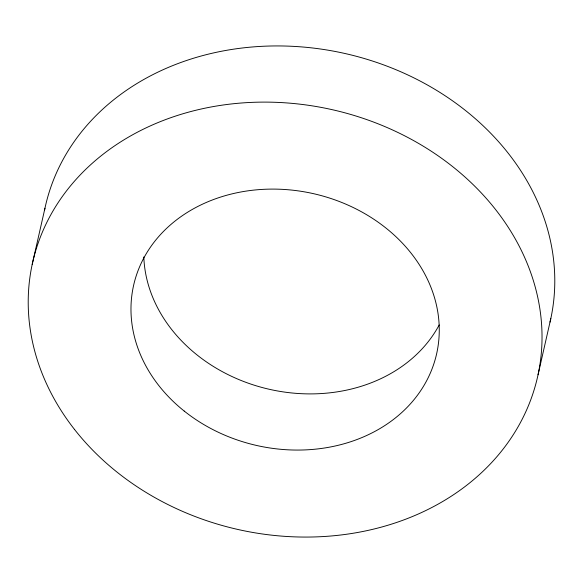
<?xml version="1.0" encoding="UTF-8"?>
<svg xmlns="http://www.w3.org/2000/svg" width="583" height="583" viewBox="0 0 583 583"><rect width="100%" height="100%" fill="white"/><g stroke="black" fill="none" stroke-linecap="round" stroke-linejoin="round"><path stroke-width="0.87" d="M32.189 264.42L44.949 208.24M538.051 374.76L550.811 318.58M439.203 324.95A155.333 129.076 12.8 0 1 268.756 389.16A155.333 129.076 12.8 0 1 143.812 256.935M44.585 210.004A258.881 215.127 12.8 0 1 343.97 53.279A258.881 215.127 12.8 0 1 550.024 322.093M184.213 411.059A155.333 129.076 12.8 0 0 436.485 354.442A155.333 129.076 12.8 0 0 234.657 193.257A155.333 129.076 12.8 0 0 184.213 411.059M74.427 429.328A258.881 215.127 12.8 0 0 517.777 427.324A258.881 215.127 12.8 0 0 263.152 102.112A258.881 215.127 12.8 0 0 74.427 429.328"/></g></svg>
